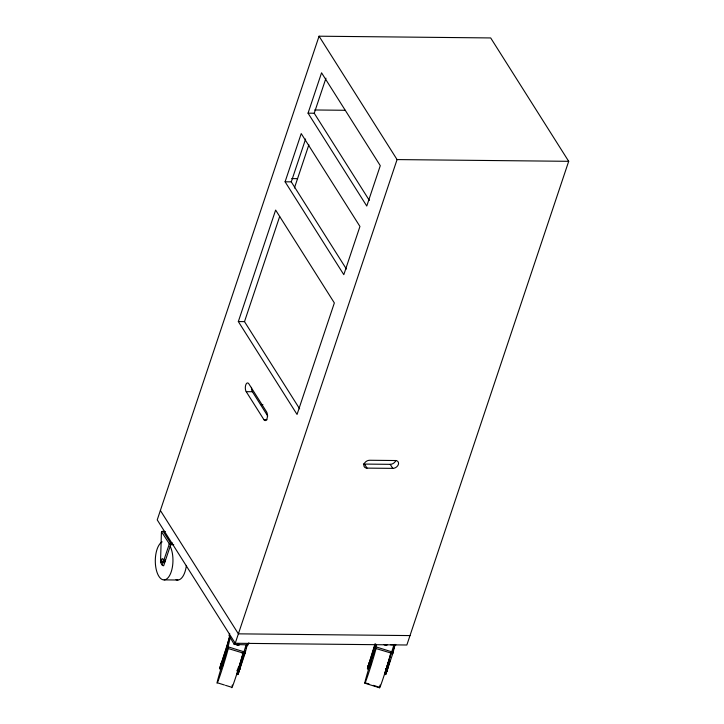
<?xml version="1.0" encoding="UTF-8"?>
<svg xmlns="http://www.w3.org/2000/svg" width="724" height="724" viewBox="0 0 724 724"><rect width="100%" height="100%" fill="white"/><g stroke="black" fill="none" stroke-linecap="round" stroke-linejoin="round"><path stroke-width="1.09" d="M221.544 666.324L221.797 665.718M369.321 666.324L369.575 665.718M163.289 531.525L170.593 543.081A1.158 0.534 -89.4 0 1 170.71 544.692L163.669 565.743A1.158 0.597 18.5 0 1 162.212 565.055L160.511 562.367L161.416 532.402L162.167 531.316L165.298 531.543M220.847 664.496L220.431 666.035L221.58 662.36L221.01 663.971M221.951 665.275L222.639 662.786M239.264 670.252L238.848 671.791L239.997 668.116L238.848 671.791L239.961 668.161L239.427 669.727M369.312 662.632C368.235 667.564 367.041 666.46 369.864 662.804M370.417 662.976L370.335 663.311M385.657 670.849L385.521 671.392L385.783 670.786M387.666 668.605L386.625 671.8L387.539 668.705M230.44 636.776L227.951 647.464L220.63 669.419A1.158 0.597 18.5 0 1 219.671 668.496L229.87 636.559M220.63 669.419L221.354 666.533L220.25 666.18M229.363 636.957L226.712 647.446L219.671 668.496M245.997 645.31L236.829 674.478A1.158 0.597 18.5 0 0 238.078 674.252L245.264 650.731M247.327 644.46L245.119 653.202L238.078 674.252M376.534 644.378L368.407 669.419A1.158 0.597 18.5 0 1 367.448 668.496L374.969 643.917M368.407 669.419L369.14 666.533M375.376 643.953L367.448 668.496M395.114 644.46L392.897 653.211L385.856 674.252A1.158 0.597 18.5 0 1 384.607 674.487L385.34 671.601M385.856 674.252L390.073 660.279M393.784 645.31L384.607 674.487M238.106 667.799L237.861 668.659M238.839 668.035L238.477 669.311M387.648 668.686L387.286 669.881M370.208 663.745L369.729 665.275M386.408 668.813L386.091 669.836M385.476 669.229L385.648 668.668M222.675 662.288L226.639 649.564M238.875 667.356L243.499 652.505M245.925 648.614L247.246 644.369M370.462 662.288L373.43 652.749M386.661 667.356L391.286 652.514M385.937 669.908L386.408 668.433M392.716 651.799L395.033 644.378M238.314 669.836L237.879 671.139M387.204 669.736L387.512 668.777M237.517 669.8L237.074 671.076M319.058 36.2L157.226 519.886L235.228 643.265L406.852 645.003L568.693 161.316L490.691 37.938L319.058 36.2L397.069 159.579L235.228 643.265M238.332 321.565L275.636 210.069L334.352 302.94L297.048 414.436L238.332 321.565L244.504 321.628L299.627 408.816M285.093 181.796L301.22 133.587L359.946 226.458L343.81 274.668L285.093 181.796L291.274 181.86L346.398 269.047M308.053 113.17L321.556 72.807L380.281 165.678L366.769 206.041L308.053 113.17L314.234 113.234L369.358 200.421M162.212 565.055L169.362 543.887L161.515 531.787M244.504 321.628L279.663 216.557M291.274 181.86L305.609 139.008M314.234 113.234L325.963 78.183M294.424 187.996L308.867 144.818M229.698 633.419L229.001 635.509L234.25 644.469L248.151 644.885L248.848 642.803M234.25 644.469L234.947 642.387M237.3 645.147L237.789 643.681M391.793 653.283L375.448 648.378A1.158 0.597 18.5 0 1 374.489 647.455L374.507 647.491M244.069 653.347L227.671 648.369A1.158 0.597 18.5 0 1 226.712 647.446L226.757 647.41A1.158 0.996 14.2 0 1 228.132 646.849L244.332 651.917A1.158 0.996 14.2 0 1 245.119 653.202A1.158 0.597 18.5 0 1 243.87 653.437L244.097 653.419M172.611 543.1L170.593 543.081A1.158 0.842 -32.3 0 0 169.253 544.014L169.371 544.104M391.874 653.419L391.648 653.437A1.158 0.597 18.5 0 0 392.897 653.211A1.158 0.996 14.2 0 0 392.109 651.926L375.91 646.858A1.158 0.996 14.2 0 0 374.489 647.455L374.516 647.455M314.678 109.976L345.176 110.283M397.069 159.579L568.693 161.316M291.718 178.602L297.365 178.656M246.214 391.666L263.943 419.712A4.824 2.208 -89.4 0 0 267.029 418.59A4.824 2.208 -89.4 0 0 266.568 411.856L248.839 383.82A4.824 2.208 -89.4 0 0 245.753 384.942A4.824 2.208 -89.4 0 0 246.214 391.666L252.386 391.729L267.753 416.038M260.64 404.562L262.893 404.58M263.943 419.712L267.029 419.739M363.403 463.93A4.824 3.502 -32.3 0 0 364.471 464.075L390.209 464.337A4.824 3.502 -32.3 0 0 395.811 460.455M367.023 468.12L392.761 468.374A4.824 3.502 -32.3 0 0 398.372 464.491A4.824 3.502 -32.3 0 0 395.394 460.527L369.647 460.265A4.824 3.502 -32.3 0 0 364.045 464.147A4.824 3.502 -32.3 0 0 367.023 468.12L364.471 464.075M173.724 544.729L170.71 544.692A1.158 0.597 18.5 0 1 169.253 544.014L169.371 544.068M160.511 562.367L161.533 562.376M164.194 579.879L177.923 580.014M410.01 635.582L238.377 633.844L160.375 510.465M390.58 644.731L395.928 644.894M369.032 663.238L371.077 663.881M368.263 665.772L368.815 665.944M385.566 671.184L386.67 671.528M365.928 683.04L369.086 684.026M373.294 685.347L378.552 686.986M364.869 683.194L379.602 687.8M221.535 662.623L222.639 662.976M239.391 668.207L239.943 668.379M221.254 663.238L223.3 663.872M220.766 665.157L222.811 665.799M237.128 670.279L239.173 670.913M220.485 665.772L221.037 665.944M238.341 671.347L238.893 671.528M218.15 683.04L224.458 685.013M225.517 685.338L231.825 687.311A19.295 0.643 -72.6 0 0 236.305 675.474A19.295 0.643 -72.6 0 0 243.056 652.758M390.209 464.337L392.761 468.374M387.177 644.622A1.928 0.996 18.5 0 1 386.118 645.31A1.928 0.996 18.5 0 1 384.127 644.686M376.109 648.161A19.295 0.643 -72.6 0 1 366.407 679.583A19.295 0.643 -72.6 0 1 369.113 667.519M370.344 663.537A19.295 0.643 -72.6 0 1 370.978 661.564M375.258 648.876A19.295 0.643 -72.6 0 1 375.611 647.962M390.842 652.758A19.295 0.643 -72.6 0 1 384.091 675.474A19.295 0.643 -72.6 0 1 379.602 687.32M379.711 686.759A19.295 0.643 -72.6 0 1 380.118 685.04M239.318 644.315A1.928 0.996 18.5 0 1 238.087 645.301A1.928 0.996 18.5 0 1 235.771 644.061M232.096 685.99A19.295 0.643 -72.6 0 1 232.332 685.04M242.205 653.473A19.295 0.643 -72.6 0 1 242.558 652.559M228.332 648.152A19.295 0.643 -72.6 0 1 218.63 679.583A19.295 0.643 -72.6 0 1 221.336 667.519M222.567 663.537A19.295 0.643 -72.6 0 1 225.589 654.243M226.621 651.238A19.295 0.643 -72.6 0 1 227.074 649.971M164.963 559.96A1.928 0.887 -89.4 0 1 164.122 562.512M170.149 546.249A19.295 8.824 -89.4 0 1 169.271 576.078A19.295 8.824 -89.4 0 1 156.076 568.811A19.295 8.824 -89.4 0 1 162.158 541.851M186.385 565.417A19.295 8.824 -89.4 0 1 176.023 579.671M252.386 391.729A4.824 2.208 -89.4 0 1 251.509 387.34M222.322 666.351L223.417 662.94L222.322 666.351M370.109 666.351L371.195 662.94L370.109 666.351M163.153 561.589A1.928 0.887 -89.4 0 0 162.457 558.638A1.928 0.887 -89.4 0 0 161.624 561.48A1.928 0.887 -89.4 0 0 163.153 561.589"/></g></svg>
